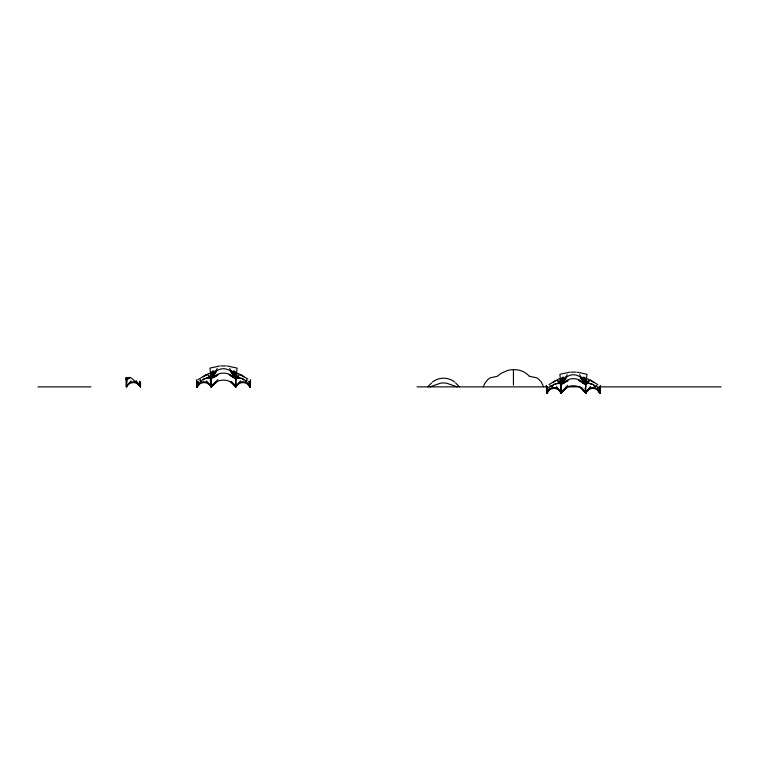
<?xml version="1.0" encoding="UTF-8"?>
<svg xmlns="http://www.w3.org/2000/svg" width="759" height="759" viewBox="0 0 759 759"><rect width="100%" height="100%" fill="white"/><g stroke="black" fill="none" stroke-linecap="round" stroke-linejoin="round"><path stroke-width="1.14" d="M211.154 385.069L211.144 386.853C207.643 381.141 200.528 381.151 197.017 386.853L196.505 379.87L197.046 386.853L200.575 382.659L199.864 383.437M235.878 383.428L235.878 382.659M235.878 381.236L235.878 378.039M250.024 382.232L250.015 386.853C246.504 381.151 239.398 381.141 235.888 386.853L230.281 381.616M585.787 386.938L585.787 383.314L584.629 383.561M599.933 387.915L599.923 393.067C596.593 386.786 589.126 386.777 585.796 393.058L585.787 383.276L585.787 383.845M126.326 378.893L126.326 377.64L126.336 386.853C129.846 381.141 136.952 381.151 140.462 386.853L140.453 382.194L140.462 384.804M211.154 384.234L211.154 382.659M211.163 381.929L211.173 377.64L211.173 378.305M130.975 380.876L126.336 386.853C129.277 380.05 137.521 380.05 140.462 386.853L140.462 382.194L140.443 386.853L139.03 385.069M199.162 384.234L197.046 386.853L197.027 382.194L197.017 386.853C199.959 380.05 208.203 380.05 211.144 386.853C216.742 377.811 230.233 377.925 235.878 386.853L235.878 377.584M549.753 389.32L546.926 393.058L546.385 385.42L546.926 393.058C550.256 386.786 557.723 386.777 561.053 393.058L561.062 391.103M600.141 389.547L599.933 393.077L597.105 389.348L599.933 393.077L599.933 392.251M585.787 392.071L585.787 393.058L580.246 387.384M547.391 386.805L546.926 393.058L549.042 390.192M546.992 391.815L546.926 393.058C549.649 385.629 558.33 385.629 561.053 393.058C566.299 383.229 580.483 383.352 585.787 393.058L585.028 388.029M211.239 377.944L211.676 371.616M590.407 386.568L585.796 393.058C588.519 385.629 597.2 385.629 599.923 393.067L600.464 385.439L600.198 388.542M561.243 382.394L561.584 377.83M197.226 384.538L197.966 381.217L197.046 386.853L199.37 383.001M250.299 382.707L250.555 379.87L250.015 386.853L246.485 382.659M250.233 383.589L250.015 386.853L247.899 384.244M235.954 378.646L237.036 373.03L236.258 375.658M585.929 383.608L586.84 378.551L586.223 380.667M211.049 378.181L211.144 386.853L215.423 382.375M197.093 386.046L197.16 385.268M547.267 389.054L547.799 386.872L546.926 393.058L547.951 390.932M547.097 390.524L546.926 393.058L549.222 388.893M236.04 377.944L237.064 368.087L227.32 365.99M586.09 382.403L586.973 374.291L577.229 372.195M126.468 385.012L127.189 380.335M197.406 381.834L197.046 386.853L198.08 384.889M197.786 382.375L197.046 386.853L198.042 384.993M547.116 391.777L546.926 393.058L547.903 391.046M211.41 377.783L212.691 370.961M561.318 383.988L562.599 377.166M197.236 385.667L197.046 386.853L198.175 384.822M560.929 383.779L561.062 393.058L567.874 386.805M137.635 383.428L131.26 378.039L129.836 377.64L126.326 379.794L126.582 378.646M547.656 388.219L546.926 393.058L546.916 387.915M547.533 390.439L546.926 393.058L547.391 391.663M586.204 383.618L586.422 382.555M547.23 391.72L546.926 393.058L547.334 391.644M197.331 385.572L197.046 386.853L197.663 384.433M211.647 377.764L213.896 370.79M561.556 383.969L563.804 376.995M211.818 377.612L214.085 371.834M561.726 383.826L563.994 378.039M236.22 378.713L237.301 375.98M586.451 383.741L587.551 381.046M483.293 386.872L484.868 383.267L487.743 379.623A12.277 12.277 0 0 1 490.475 377.754L497.439 376.265L501.044 373.362L507.306 370.572A24.649 24.649 0 0 1 514.004 369.633C519.687 369.633 525.598 371.749 529.241 376.265M127.664 378.646L126.326 379.794L127.132 378.286M236.334 378.656L238.971 374.88M586.688 383.646L588.804 380.506M212.937 375.885L212.017 377.783L216.163 370.961M561.926 383.988L566.072 377.166M549.155 387.545L550.37 385.297M212.074 377.764L216.296 370.79M561.992 383.969L566.214 376.995M126.336 386.853L127.54 384.822M232.681 383.115L235.878 386.853L240.527 380.876M556.442 386.568L561.053 393.058L562.685 390.335M214.92 371.834L211.989 377.612L217.321 368.485M564.829 378.039L561.897 383.826L567.229 374.699M236.438 378.732L238.981 375.667M199.902 380.62L200.509 379.623M548.083 391.046L548.672 390.098M562.922 382.403C566.518 372.195 580.331 372.195 583.927 382.403M206.514 380.876L211.144 386.853L212.805 384.32M562.979 382.394L566.271 377.83M586.887 383.788L589.515 380.914M565.265 388.228L561.062 393.058L567.723 385.297M126.326 381.929L126.326 377.64L126.326 379.794L127.351 378.475M129.296 377.982L126.326 379.794L128.964 377.451M561.062 393.058L566.575 387.081M231.599 382.166L235.878 386.853C238.829 380.06 247.073 380.041 250.015 386.853L249.645 381.834M215.528 382.28L211.144 386.853L217.89 379.623M216.362 371.616L212.055 377.944C215.575 365.345 231.922 365.857 235.176 378.343M211.144 386.853L216.751 381.834M126.326 379.794L128.337 378.001L127.626 378.475M200.291 381.701L203.792 378.741L207.16 378.039M431.567 382.963L427.697 386.862M551.167 386.729L551.831 385.999M550.768 386.729L553.662 384.367L556.233 383.712M563.074 383.589C568.159 377.043 578.7 376.995 583.775 383.57M563.036 383.599L564.127 382.527M562.998 383.627L567.808 380.487M552.58 386.236L553.283 385.591M213.203 377.565C218.526 371.644 228.516 371.606 233.829 377.555L229.085 374.595M200.727 381.492L201.439 380.876M236.903 378.475L237.463 378.001M213.146 377.621L217.994 374.88M432.516 382.071C438.693 376.929 448.493 376.929 454.669 382.071M203.403 379.974L204.105 379.415M564.222 382.707L566.612 381.027M127.531 378.276L128.233 377.754M237.083 378.286L239.313 377.413M549.023 384.566L556.015 380.316M553.169 382.261L556.394 380.164M215.547 375.98L213.241 377.707L216.875 375.667M554.696 384.452L557.523 383.523M204.816 378.893L207.643 377.64M587.646 383.684L589.174 383.096M238.706 377.925L238.003 378.305L238.848 377.982M565.446 382.014L567.979 380.895M208.687 373.513L197.871 379.614M557.353 379.585L558.681 378.988M238.203 378.447L242.472 378.371L246.76 381.701M589.326 383.523L592.153 384.452M219.712 365.99L209.968 368.087L211.002 377.944M569.62 372.195L559.876 374.291L560.759 382.403M226.154 365.923L220.878 365.923M576.062 372.128L570.787 372.128M128.983 377.451L129.742 377.413M430.068 386.872L440.476 383.181A15.218 11.138 -0.1 0 1 446.69 383.219L457.108 386.872M37.95 386.872L90.966 386.872M417.08 386.872L547.182 386.872M566.11 386.872L580.303 386.872M600.407 386.872L721.05 386.872M529.45 376.265L536.414 377.754A12.277 12.277 0 0 1 539.146 379.623L541.385 382.232L543.596 386.872M207.738 377.413L209.968 378.276M590.625 383.741L593.187 384.386L596.081 386.748M239.417 377.64L242.244 378.893M557.675 383.096L559.203 383.674M208.023 378.181L208.858 378.447M208.213 377.982L209.01 378.286M578.918 380.648L582.589 382.783M588.178 379.016L597.826 384.585M579.079 380.231L583.842 383.599M238.373 373.513L247.908 379.026M230.205 375.487L233.763 377.745M208.345 377.925L209.057 378.305M591.64 380.885L590.464 380.183L593.69 382.289M241.798 375.392L240.631 374.699L243.81 376.768L241.798 375.392L242.358 375.743M234.522 377.631L234.948 378.01L230.67 371.616M209.142 378.001L209.873 378.475M557.334 380.895L559.962 383.769M581.536 381.929L582.703 382.726M208.089 374.88L210.717 378.656M232.728 376.825L233.838 377.678M242.946 379.415L243.658 379.974M208.08 375.667L210.623 378.732M581.479 381.663L583.737 383.656M232.681 376.692L233.8 377.64M245.612 380.876L246.324 381.492M136.772 381.492L136.051 380.876L140.462 386.853L139.514 381.217L139.817 382.1M593.566 385.591L594.278 386.236M558.055 380.487L560.161 383.627M459.489 386.862L455.618 382.963M581.565 388.01L585.787 393.058L584.819 391.777M583.367 383.001L584.231 383.883M581.489 387.84L585.787 393.058L581.574 387.517M231.618 381.682L235.878 386.853L235.878 385.942M595.018 386.008L595.682 386.729M245.745 381.009L246.4 381.73M137.616 383.428L138.347 384.234M138.328 384.234L139.049 385.069M580.578 377.83L583.87 382.394M579.62 374.699L584.895 383.76L582.02 378.039M229.711 368.485L234.986 377.555M580.777 377.166L584.923 383.988L580.644 376.995M230.869 370.961L235.015 377.783M230.736 370.79L234.958 377.764M247.671 383.001L250.015 386.853L249.075 381.217M138.119 383.001L138.745 383.874M248.259 384.139L248.848 385.012M597.627 388.893L599.923 393.058L599.468 386.834M598.177 390.107L598.766 391.056M246.552 379.623L247.159 380.629M232.112 371.834L235.043 377.612M596.479 385.316L597.694 387.574M249.018 384.993L250.015 386.853L249.825 384.538M140.443 386.853L139.343 384.813L140.462 386.853L140.083 383.2L140.273 384.538M598.946 391.065L599.449 392.052M559.307 381.027L560.408 383.712M210.328 373.684L210.015 373.03L211.097 378.646M598.908 390.951L599.923 393.067L599.866 391.834M209.75 375.98L210.841 378.703M599.42 391.995L599.923 393.077L599.05 386.872L599.468 388.418M582.855 378.039L585.123 383.826M232.947 371.834L235.214 377.612M249.104 381.35L249.635 383.2M583.045 376.995L585.293 383.969M233.136 370.79L235.385 377.764M249.54 385.563L250.015 386.853L249.275 382.375M599.193 388.247L599.933 393.077L599.676 389.765M599.316 390.468L599.933 393.077L599.743 391.796M249.597 385.544L250.015 386.853L248.886 384.822L250.015 386.853L249.825 385.667M249.398 384.433L250.015 386.853L249.73 385.572M584.25 377.166L585.531 383.988M234.341 370.961L235.622 377.783M210.509 374.206L210.803 375.658M210.3 380.335L211.011 385.012M599.629 391.739L599.923 393.077M560.427 382.527L560.645 383.599M235.29 383.048L235.878 386.853M560.626 380.62L560.019 378.532L560.929 383.589M585.265 377.83L585.606 382.394M235.356 371.616L235.793 377.944M561.062 383.523L561.062 390.183M513.445 369.642L513.445 385.098M126.326 382.659L126.326 383.428M126.326 384.234L126.326 385.942M197.463 385.544L197.046 386.853L197.511 385.563M204.124 376.17L203.251 376.768L206.429 374.69L204.124 376.17"/></g></svg>
